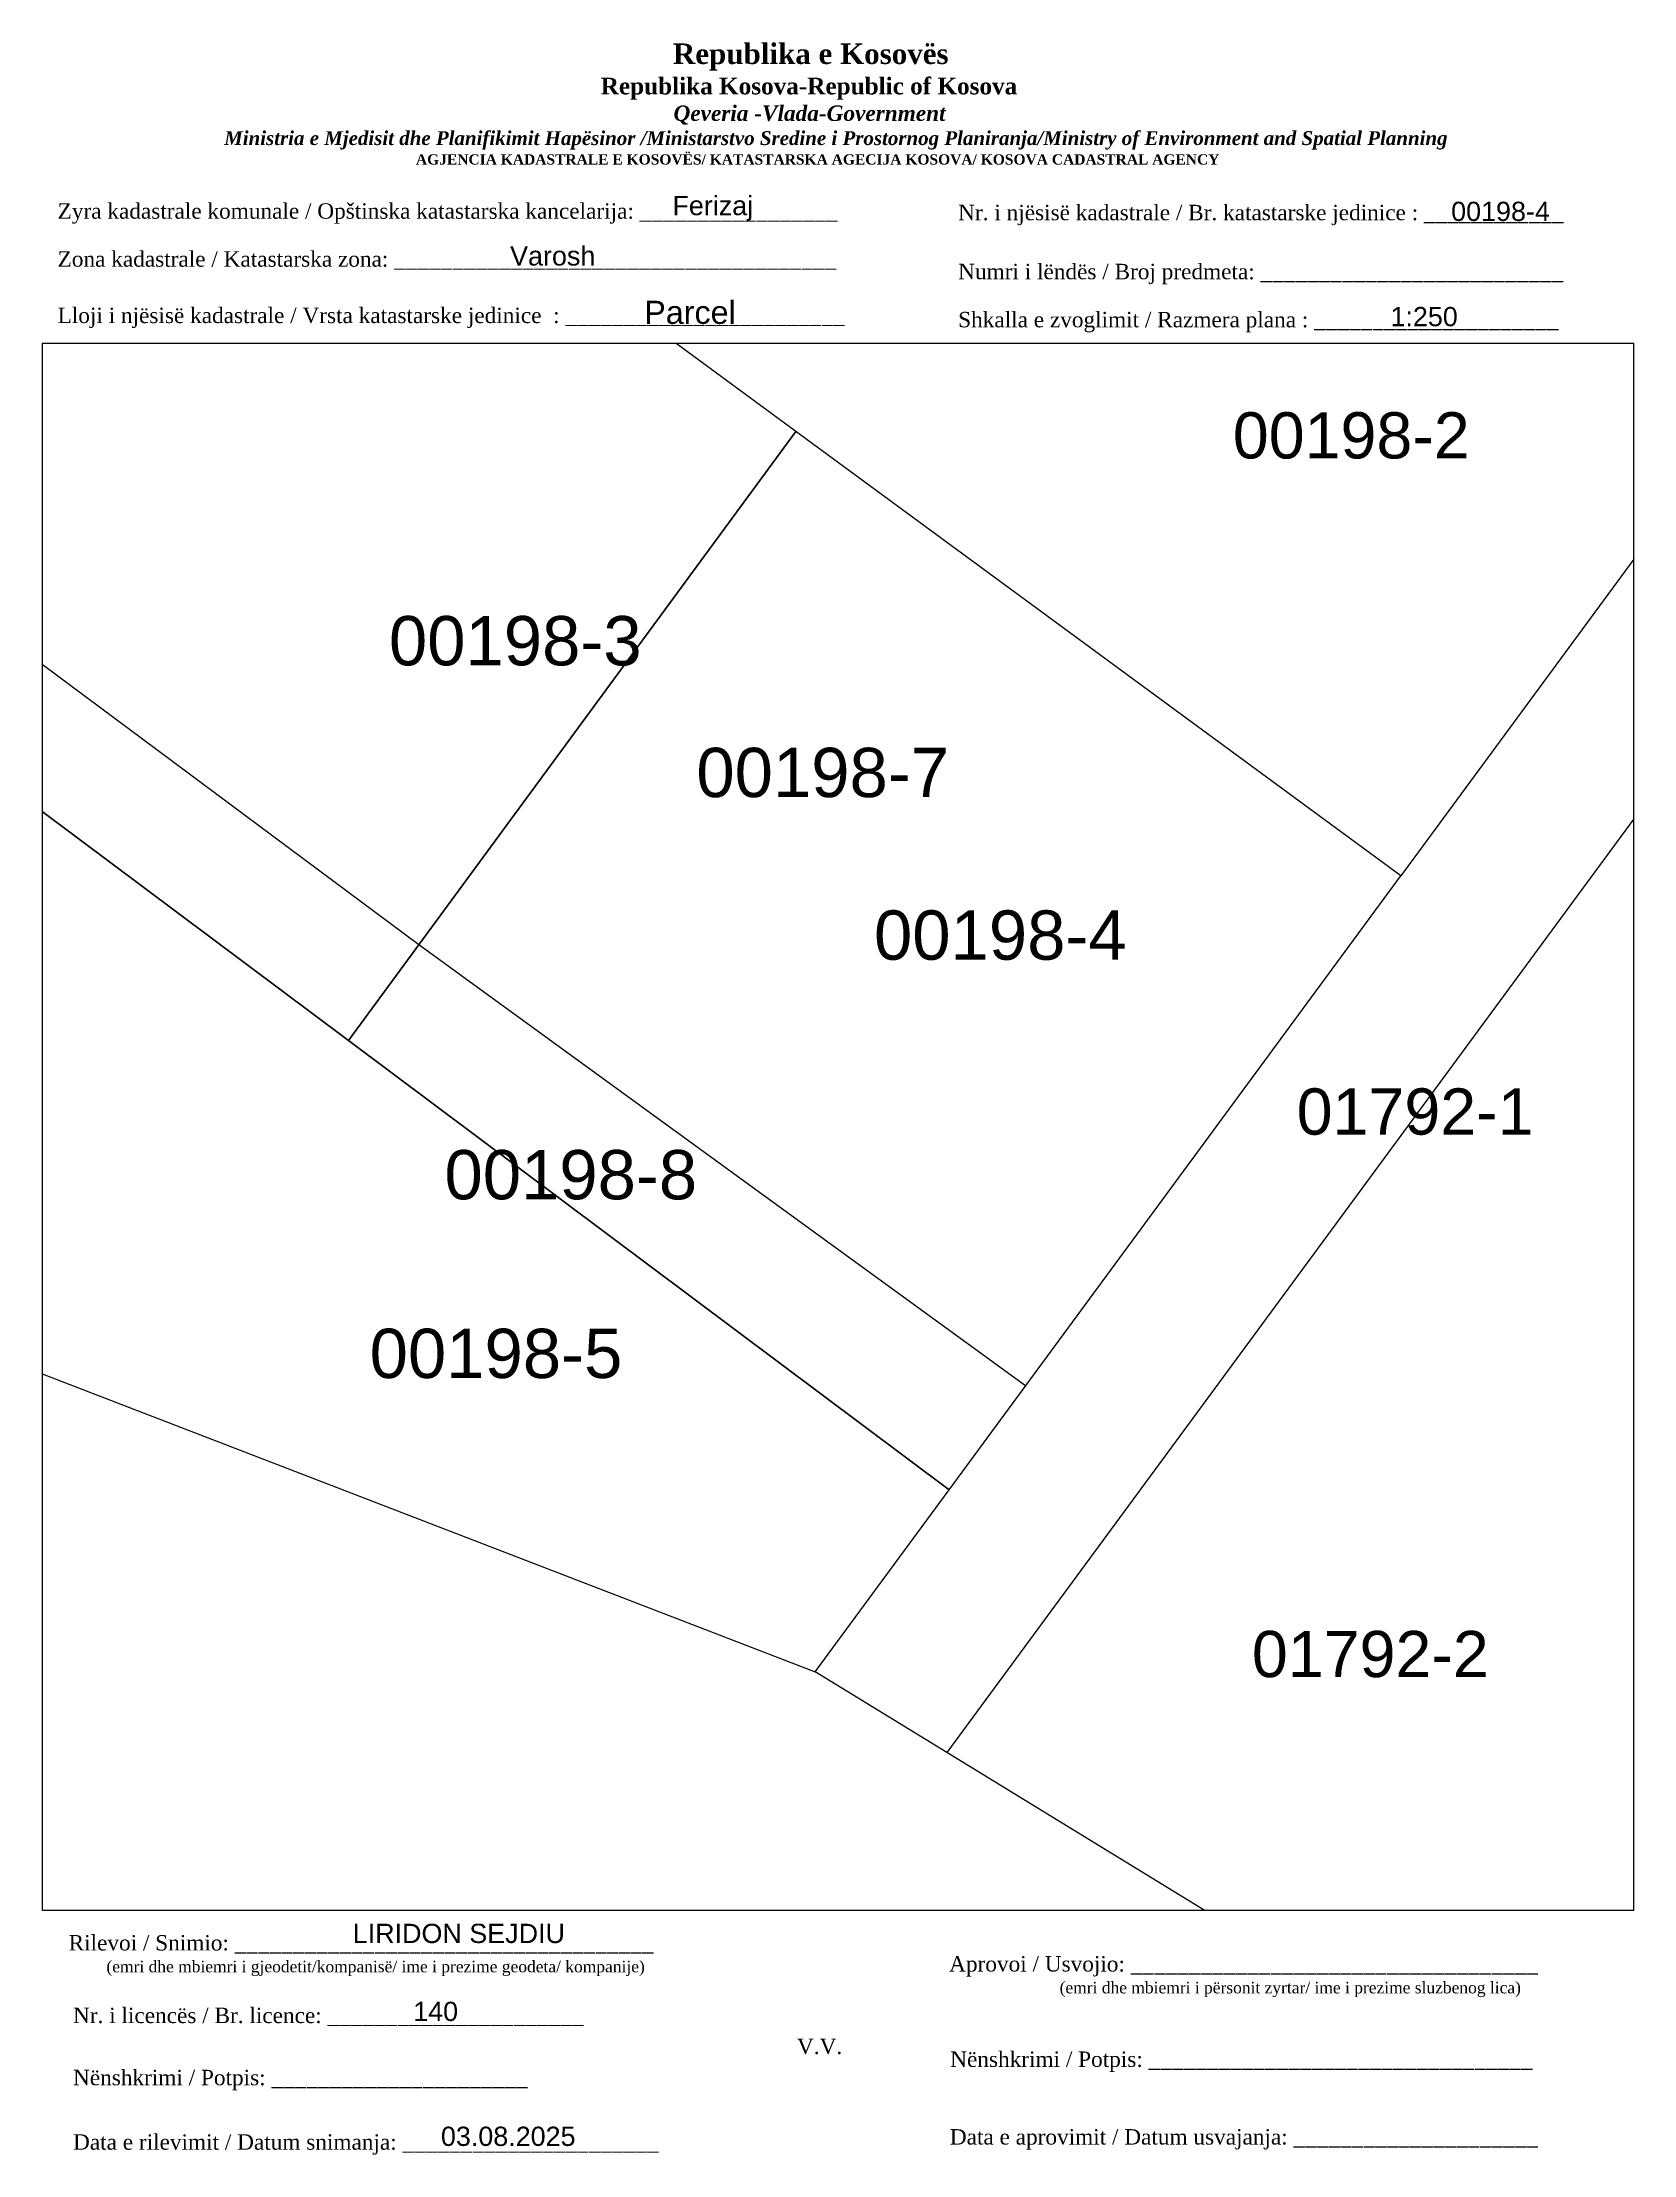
# Paper-space layout 'Manuali' of a CAD drawing. Header units: metres, sheet in millimetres. Extents: x 1 to 208, y 2 to 276.
# The model-space entities are those that its viewports show. They can reach past a viewport. Long polylines and large blocks are cut down to what shows.
import ezdxf

# ---------------------------------------------------------------- set-up
doc = ezdxf.new("R2010")
doc.units = ezdxf.units.M
doc.layers.get('0').update_dxf_attribs({"lineweight": 0})
for name, color, linetype, lineweight in [('Korniza e jashtme', 7, 'Continuous', 0), ('Ndarjet', 1, 'Continuous', 0), ('Nr Parceles Baze', 7, 'Continuous', 0), ('Nr-Kojshi', 251, 'Continuous', 0), ('Nr-Ri', 1, 'Continuous', 0), ('Parc-Kojshi', 251, 'Continuous', 0), ('Parc-Re', 1, 'Continuous', 0), ('Parcela Baze', 7, 'Continuous', 0)]:
    doc.layers.add(name, color=color, linetype=linetype, lineweight=lineweight)
doc.styles.get("Standard").update_dxf_attribs({"font": 'arial.ttf'})

msp = doc.modelspace()

# ---------------------------------------------------------------- linework, layer by layer
at = {"layer": 'Ndarjet', "flags": 128}
msp.add_lwpolyline([(7515009.393, 4689526.779), (7514989.696, 4689541.095)], dxfattribs=at)
at = {"layer": 'Parc-Kojshi'}
for points in [[(7515048.699, 4689580.199), (7515021.571, 4689543.33)], [(7515030.677, 4689547.276), (7515006.834, 4689514.884)], [(7515006.834, 4689514.884), (7515002.565, 4689517.499)], [(7515016.896, 4689508.721), (7515006.834, 4689514.884)]]:
    msp.add_lwpolyline(points, dxfattribs=at)
at = {"layer": 'Parc-Re', "flags": 128}
msp.add_lwpolyline([(7514989.696, 4689541.095), (7514968.434, 4689556.924)], dxfattribs=at)
at = {"layer": 'Parcela Baze', "flags": 128}
for points in [[(7515001.94, 4689557.757), (7514984.376, 4689570.664), (7514983.016, 4689569.43), (7514963.208, 4689552.442), (7514970.29, 4689550.801), (7514987.413, 4689537.989)], [(7515001.94, 4689557.757), (7514987.413, 4689537.989), (7515006.909, 4689523.403), (7515021.571, 4689543.33)], [(7514987.413, 4689537.989), (7514970.29, 4689550.801), (7514963.208, 4689552.442), (7514951.804, 4689542.662), (7514977.151, 4689527.291), (7515002.565, 4689517.499), (7515006.909, 4689523.403)]]:
    msp.add_lwpolyline(points, close=True, dxfattribs=at)

# ---------------------------------------------------------------- texts
at = {"layer": 'Nr Parceles Baze'}
for s, p in [('00198-3', (7514988.728, 4689550.165)), ('00198-4', (7515004.473, 4689540.611)), ('00198-5', (7514988.102, 4689527.034))]:
    msp.add_text(s, height=1.6, dxfattribs=at).set_placement(p)
at = {"layer": 'Nr-Kojshi'}
for s, p in [('00198-2', (7515016.121, 4689556.879)), ('01792-1', (7515018.194, 4689534.934)), ('01792-2', (7515016.74, 4689517.327))]:
    msp.add_text(s, height=1.5, dxfattribs=at).set_placement(p)
at = {"layer": 'Nr-Ri'}
for s, p in [('00198-7', (7514998.707, 4689545.888)), ('00198-8', (7514990.531, 4689532.834))]:
    msp.add_text(s, height=1.6, dxfattribs=at).set_placement(p)

psp = doc.layouts.new('Manuali')

# ---------------------------------------------------------------- texts
for s, p in [('00198-4', (183.92, 252.84)), ('Varosh', (61.73, 247.06)), ('LIRIDON SEJDIU ', (41.3, 29.28)), ('140', (49.15, 19.16)), ('03.08.2025', (52.75, 2.94))]:
    psp.add_text(s, height=2.5).set_placement(p)
for s, insert, char_height, width, attachment_point in [('\\pi77.297;{\\fBook Antiqua|b1|i0|c0|p18;\\H1.333x;Republika e Kosovës\\fTimes New Roman|b1|i0|c0|p18;\\P\\pi67.927;\\fBook Antiqua|b1|i0|c0|p18;\\H0.8125x;Republika Kosova-Republic of Kosova\\fTimes New Roman|b1|i0|c0|p18;\\P\\pi77.378;\\fBook Antiqua|b1|i1|c0|p18;\\H0.9233x;Qeveria -Vlada-Government \\P\\pi13.032,l6,t23.033;\\fTimes New Roman|b1|i1|c0|p18;\\H0.9x;Ministria e Mjedisit dhe Planifikimit Hapësinor /Ministarstvo Sredine i Prostornog Planiranja/Ministry of Environment and Spatial Planning\\P\\pi43.931,l0,tz;\\fBook Antiqua|b1|i0|c0|p18;\\H0.7406x;AGJENCIA KADASTRALE E KOSOVËS/ KATASTARSKA AGECIJA KOSOVA/ KOSOVA CADASTRAL AGENCY}', (5.57, 275.89), 2, 191.8237, 1), ('{\\fTimes New Roman|b0|i0|c0|p18;Zyra kadastrale komunale / Opštinska katastarska kancelarija: _________________}', (2.98, 255.14), 2, 100.6873, 1), ('Ferizaj', (88.05, 254.47), 2.5, 9.9735, 5), ('{\\fTimes New Roman|b0|i0|c0|p18;Nr. i njësisë kadastrale / Br. katastarske jedinice : ____________}', (119.91, 254.94), 2, 79.9484, 1), ('{\\fTimes New Roman|b0|i0|c0|p18;Zona kadastrale / Katastarska zona: ______________________________________}', (2.98, 248.91), 2, 100.6873, 1), ('{\\fTimes New Roman|b0|i0|c0|p18;Numri i lëndës / Broj predmeta: __________________________}', (119.91, 247.28), 2, 79.9484, 1), ('{\\fTimes New Roman|b0|i0|c0|p18;Lloji i njësisë kadastrale / Vrsta katastarske jedinice  : ________________________}', (2.98, 241.59), 2, 100.6873, 1), ('{\\fArial|b0|i0|c0|p34;Parcel}', (85.09, 240.96), 3, 11.2939, 5), ('1:250', (180.41, 240.41), 2.5, 10.1784, 5), ('{\\fTimes New Roman|b0|i0|c0|p18;Shkalla e zvoglimit / Razmera plana : _____________________}', (119.91, 241.04), 2, 79.9484, 1), ('{\\fTimes New Roman|b0|i0|c0|p18;Rilevoi / Snimio: ____________________________________\\P     \\H0.75x;(emri dhe mbiemri i gjeodetit/kompanisë/ ime i prezime geodeta/ kompanije)}', (42.38, 27.65), 2, 74.7958, 5), ('{\\fTimes New Roman|b0|i0|c0|p18; Aprovoi / Usvojio: ___________________________________\\P                    \\H0.75x;(emri dhe mbiemri i përsonit zyrtar/ ime i prezime sluzbenog lica)}', (117.98, 27.58), 2, 83.344, 1), ('{\\fTimes New Roman|b0|i0|c0|p18;Nr. i licencës / Br. licence: ______________________\\P                                }', (4.98, 20.89), 2, 83.344, 1), ('{\\fTimes New Roman|b0|i0|c0|p18;V.V.                                 }', (101.92, 15.84), 2, 5.7076, 5), ('{\\fTimes New Roman|b0|i0|c0|p18; Nënshkrimi / Potpis: _________________________________}', (118.12, 15.2), 2, 83.344, 1), ('{\\fTimes New Roman|b0|i0|c0|p18;Nënshkrimi / Potpis: ______________________\\P                                 }', (4.98, 12.82), 2, 83.344, 1), ('{\\fTimes New Roman|b0|i0|c0|p18;Data e rilevimit / Datum snimanja: ______________________\\P                                 }', (4.98, 4.45), 2, 83.344, 1), ('{\\fTimes New Roman|b0|i0|c0|p18; Data e aprovimit / Datum usvajanja: _____________________}', (118.07, 5.12), 2, 83.344, 1)]:
    psp.add_mtext(s, dxfattribs=dict(insert=insert, char_height=char_height, width=width, attachment_point=attachment_point))

# ---------------------------------------------------------------- viewports
at = {"layer": 'Korniza e jashtme', "view_target_point": (370776.427, 310629.57)}
psp.add_viewport(center=(104.31, 135.25), size=(206.65, 203.4046), view_center_point=(7144226.879, 4378905.619), view_height=50.85114, dxfattribs=at)

doc.saveas('drawing.dxf')
